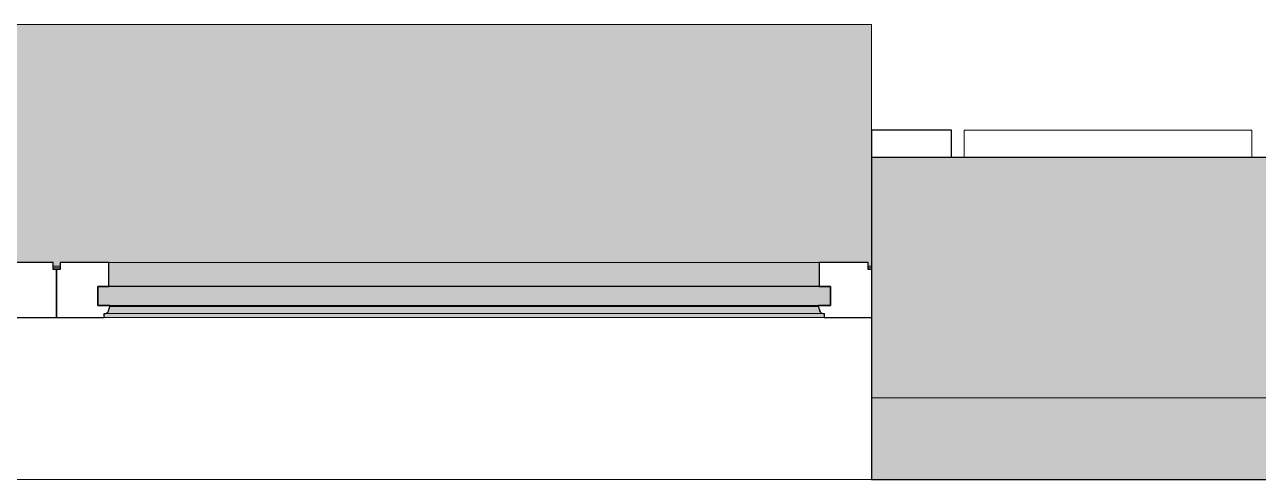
# Model space of a CAD drawing. Header units: millimetres. Extents: x 79795 to 317870, y -36033 to 97293.
# Drawn here: x 186261 to 187801, y 34245 to 34813 of the extents above; entities that cross this region are included whole.
import ezdxf

# ---------------------------------------------------------------- set-up
doc = ezdxf.new("R2010")
doc.units = ezdxf.units.MM
doc.header["$MEASUREMENT"] = 0
for name, color, linetype, lineweight in [('CSM-STL-XX-ZZ-M3-A-XXXX-00001_detached _19_04_21__rvt-1-Level 4$0$A-GLAZ', 7, 'CONTINUOUS', 9), ('CSM-STL-XX-ZZ-M3-A-XXXX-00001_detached _19_04_21__rvt-1-Level 4$0$A-GLAZ-CURT', 7, 'CONTINUOUS', 9), ('CSM-STL-XX-ZZ-M3-A-XXXX-00001_detached _19_04_21__rvt-1-Level 4$0$A-WALL', 7, 'CONTINUOUS', 9), ('CSM-STL-XX-ZZ-M3-A-XXXX-00001_detached _19_04_21__rvt-1-Level 4$0$A-WALL-PATT', 7, 'CONTINUOUS', 9), ('CSM-STL-XX-ZZ-M3-A-XXXX-00001_detached _19_04_21__rvt-1-Level 4$0$I-WALL', 7, 'CONTINUOUS', 9)]:
    doc.layers.add(name, color=color, linetype=linetype, lineweight=lineweight)

msp = doc.modelspace()

# ---------------------------------------------------------------- hatches: boundary and pattern name
at = {"layer": 'CSM-STL-XX-ZZ-M3-A-XXXX-00001_detached _19_04_21__rvt-1-Level 4$0$A-GLAZ'}
for points in [[(187318, 34511.5), (187318, 34813.2), (185283.8, 34813.2), (185283.8, 34511.5), (185288.2, 34511.5), (185288.2, 34516.2), (186296.5, 34516.2), (186296.5, 34511.5), (186305.2, 34511.5), (186305.2, 34516.2), (187313.7, 34516.2), (187313.7, 34511.5)], [(187252.8, 34486.2), (187252.8, 34516.2), (186366, 34516.2), (186366, 34486.2), (186692.1, 34486.2)], [(187266.8, 34462.3), (187266.8, 34486.2), (186352.1, 34486.2), (186352.1, 34462.3), (186692.1, 34462.3)], [(186360, 34452.3), (186362.9, 34452.8), (186361.6, 34452.9)], [(187257, 34447.3), (187258.8, 34447.3), (187258.8, 34452.3), (186360, 34452.3), (186360, 34447.3), (187253, 34447.3)], [(187257.2, 34452.3), (187253.9, 34454.6), (187252.6, 34457.2), (186365.8, 34457.2), (186364, 34453.6), (186363.8, 34452.3), (187255, 34452.3)], [(187253, 34457.2), (187251.5, 34461.2), (186367.3, 34461.2), (186366, 34457.2), (187252.8, 34457.2)], [(187251.5, 34461.2), (187251.5, 34462.3), (186692.1, 34461.2)]]:
    msp.add_hatch(color=256, dxfattribs=at).paths.add_polyline_path(points, flags=0)
h = msp.add_hatch(color=256, dxfattribs=at)
h.paths.add_polyline_path([(187318, 34509.4), (187318, 34511.5), (187313.7, 34511.5), (187313.7, 34509.4)], flags=0)
h.paths.add_polyline_path([(186305.2, 34509.4), (186305.2, 34511.5), (186296.5, 34511.1), (186296.5, 34509.4), (186301.5, 34509.4)], flags=0)
h.paths.add_polyline_path([(185283.8, 34509.4), (185288.2, 34509.4), (185288.2, 34511.5), (185283.8, 34511.5)], flags=0)
at = {"layer": 'CSM-STL-XX-ZZ-M3-A-XXXX-00001_detached _19_04_21__rvt-1-Level 4$0$A-WALL-PATT'}
h = msp.add_hatch(color=256, dxfattribs=at)
h.paths.add_polyline_path([(230840.8, 34347.3), (230840.8, 34647.3), (229692.8, 34647.3), (229692.8, 34347.3), (229746.4, 34347.3)], flags=0)
h.paths.add_polyline_path([(218948.8, 34347.3), (220908.8, 34347.3), (220908.8, 34647.3), (202317.8, 34647.3), (202317.8, 34347.3), (218537.2, 34347.3)], flags=0)
h.paths.add_polyline_path([(200283.7, 34347.3), (200283.7, 34647.3), (196942.8, 34647.3), (196942.8, 34347.3), (199847.5, 34347.3)], flags=0)
h.paths.add_polyline_path([(190658.8, 34347.3), (190658.8, 34647.3), (187318, 34647.3), (187318, 34347.3), (190578.9, 34347.3)], flags=0)
h.paths.add_polyline_path([(185283.8, 34347.3), (185283.8, 34647.3), (166692.8, 34647.3), (166692.8, 34347.3), (184300.1, 34347.3)], flags=0)
h.paths.add_polyline_path([(157908.8, 34347.3), (157908.8, 34647.3), (156460.8, 34647.3), (156460.8, 34347.3), (157391.2, 34347.3)], flags=0)
h = msp.add_hatch(color=256, dxfattribs=at)
h.paths.add_polyline_path([(197612, 34245.3), (197612, 34347.3), (196942.8, 34347.3), (196942.8, 34245.3)], flags=0)
h.paths.add_polyline_path([(190658.8, 34245.3), (190658.8, 34347.3), (187318, 34347.3), (187318, 34245.3), (190578.9, 34245.3)], flags=0)
h.paths.add_polyline_path([(185283.8, 34245.3), (185283.8, 34347.3), (176931.2, 34347.3), (176931.2, 34245.3), (184300.1, 34245.3)], flags=0)

# ---------------------------------------------------------------- linework, layer by layer
at = {"layer": 'CSM-STL-XX-ZZ-M3-A-XXXX-00001_detached _19_04_21__rvt-1-Level 4$0$A-GLAZ'}
for p, q in [((187318, 34813.2), (185283.8, 34813.2)), ((187318, 34813.2), (187318, 34681.3)), ((186305.2, 34511.5), (186296.5, 34511.5)), ((187252.8, 34516.2), (186366, 34516.2)), ((187318, 34511.5), (187313.7, 34511.5)), ((186305.2, 34509.4), (186296.5, 34509.4)), ((187318, 34509.4), (187313.7, 34509.4)), ((186361.6, 34452.3), (186360, 34452.3)), ((187257.2, 34452.3), (186361.6, 34452.3)), ((187251.5, 34461.2), (186367.3, 34461.2)), ((187258.8, 34452.3), (187257.2, 34452.3)), ((186360, 34447.3), (187258.8, 34447.3))]:
    msp.add_line(p, q, dxfattribs=at)
at = {"layer": 'CSM-STL-XX-ZZ-M3-A-XXXX-00001_detached _19_04_21__rvt-1-Level 4$0$A-GLAZ', "lineweight": 30}
for p, q in [((187418, 34681.3), (187318, 34681.3)), ((187318, 34681.3), (187318, 34647.3)), ((187418, 34647.3), (187418, 34681.3)), ((186296.5, 34516.2), (186235.6, 34516.2)), ((186296.5, 34507.2), (186296.5, 34516.2)), ((186366, 34516.2), (186305.2, 34516.2)), ((186305.2, 34516.2), (186305.2, 34507.2)), ((186366, 34486.2), (186366, 34516.2)), ((187313.7, 34516.2), (187252.8, 34516.2)), ((187252.8, 34516.2), (187252.8, 34486.2)), ((187313.7, 34507.2), (187313.7, 34516.2)), ((186300.8, 34507.2), (186296.5, 34507.2)), ((186305.2, 34507.2), (186300.8, 34507.2)), ((186300.8, 34507.2), (186300.8, 34447.3)), ((186300.8, 34447.3), (186300.8, 34507.2)), ((187318, 34507.2), (187313.7, 34507.2)), ((187266.8, 34486.2), (186352.1, 34486.2)), ((186352.1, 34486.2), (186352.1, 34462.3)), ((186352.1, 34462.3), (186352.1, 34486.2)), ((186352.1, 34486.2), (186366, 34486.2)), ((187252.8, 34486.2), (187266.8, 34486.2)), ((187266.8, 34462.3), (187266.8, 34486.2)), ((187266.8, 34486.2), (187266.8, 34462.3)), ((186352.1, 34462.3), (187266.8, 34462.3)), ((186367.3, 34462.3), (186352.1, 34462.3)), ((186360, 34447.3), (186360, 34452.3)), ((186360, 34452.3), (186361.6, 34452.3)), ((186367.3, 34461.2), (186367.3, 34462.3)), ((187266.8, 34462.3), (187251.5, 34462.3)), ((187251.5, 34462.3), (187251.5, 34461.2)), ((187257.2, 34452.3), (187258.8, 34452.3)), ((187258.8, 34452.3), (187258.8, 34447.3)), ((186241.6, 34447.3), (186300.8, 34447.3)), ((186300.8, 34447.3), (186360, 34447.3)), ((187258.8, 34447.3), (187318, 34447.3))]:
    msp.add_line(p, q, dxfattribs=at)
for centre, radius, start, end in [((186360.5, 34457.6), 5.36, 281.9524, 356.5739), ((186373.2, 34456.8), 7.4, 143.4261, 176.5739), ((187245.6, 34456.8), 7.4, 3.4261, 36.5739), ((187258.3, 34457.6), 5.36, 183.4261, 258.0476)]:
    msp.add_arc(centre, radius, start, end, dxfattribs=at)
at = {"layer": 'CSM-STL-XX-ZZ-M3-A-XXXX-00001_detached _19_04_21__rvt-1-Level 4$0$A-GLAZ'}
for points, knots in [([(186361.6, 34452.3), (186362, 34452.4), (186362.7, 34452.6), (186363.5, 34453.1), (186363.9, 34453.4), (186364, 34453.6)], [0, 0, 0, 0, 0.2, 0.3, 0.4, 0.4, 0.4, 0.4]), ([(186365, 34454.6), (186365.1, 34454.8), (186365.3, 34455.2), (186365.7, 34456.1), (186365.8, 34456.8), (186365.8, 34457.2)], [0.6, 0.6, 0.6, 0.6, 0.7, 0.8, 1, 1, 1, 1]), ([(187253, 34457.2), (187253, 34456.8), (187253.1, 34456.1), (187253.5, 34455.2), (187253.7, 34454.8), (187253.9, 34454.6)], [-1, -1, -1, -1, -0.8, -0.7, -0.6, -0.6, -0.6, -0.6]), ([(187254.8, 34453.6), (187254.9, 34453.4), (187255.3, 34453.1), (187256.1, 34452.6), (187256.8, 34452.4), (187257.2, 34452.3)], [-0.4, -0.4, -0.4, -0.4, -0.3, -0.2, 0, 0, 0, 0])]:
    msp.add_open_spline(points, degree=3, knots=knots, dxfattribs=at)
for points in [[(186366.5, 34460), (186366.7, 34460.4), (186367, 34460.8), (186367.3, 34461.2)], [(187251.5, 34461.2), (187251.8, 34460.8), (187252.1, 34460.4), (187252.3, 34460)]]:
    msp.add_open_spline(points, degree=3, dxfattribs=at)
at = {"layer": 'CSM-STL-XX-ZZ-M3-A-XXXX-00001_detached _19_04_21__rvt-1-Level 4$0$A-GLAZ-CURT', "lineweight": 20}
for p, q in [((187792.8, 34681.3), (187433.8, 34681.3)), ((187433.8, 34681.3), (187433.8, 34647.3)), ((187792.8, 34647.3), (187792.8, 34681.3)), ((187433.8, 34647.3), (187792.8, 34647.3))]:
    msp.add_line(p, q, dxfattribs=at)
at = {"layer": 'CSM-STL-XX-ZZ-M3-A-XXXX-00001_detached _19_04_21__rvt-1-Level 4$0$A-WALL', "lineweight": 30}
for p, q in [((190658.8, 34647.3), (187318, 34647.3)), ((187318, 34647.3), (187318, 34347.3))]:
    msp.add_line(p, q, dxfattribs=at)
at = {"layer": 'CSM-STL-XX-ZZ-M3-A-XXXX-00001_detached _19_04_21__rvt-1-Level 4$0$A-WALL'}
msp.add_line((187318, 34347.3), (190658.8, 34347.3), dxfattribs=at)
at = {"layer": 'CSM-STL-XX-ZZ-M3-A-XXXX-00001_detached _19_04_21__rvt-1-Level 4$0$I-WALL'}
for p, q in [((190658.8, 34347.3), (187318, 34347.3)), ((187318, 34245.3), (185283.8, 34245.3))]:
    msp.add_line(p, q, dxfattribs=at)
at = {"layer": 'CSM-STL-XX-ZZ-M3-A-XXXX-00001_detached _19_04_21__rvt-1-Level 4$0$I-WALL', "lineweight": 30}
for p, q in [((187318, 34347.3), (187318, 34245.3)), ((187318, 34245.3), (190658.8, 34245.3))]:
    msp.add_line(p, q, dxfattribs=at)

doc.saveas('drawing.dxf')
